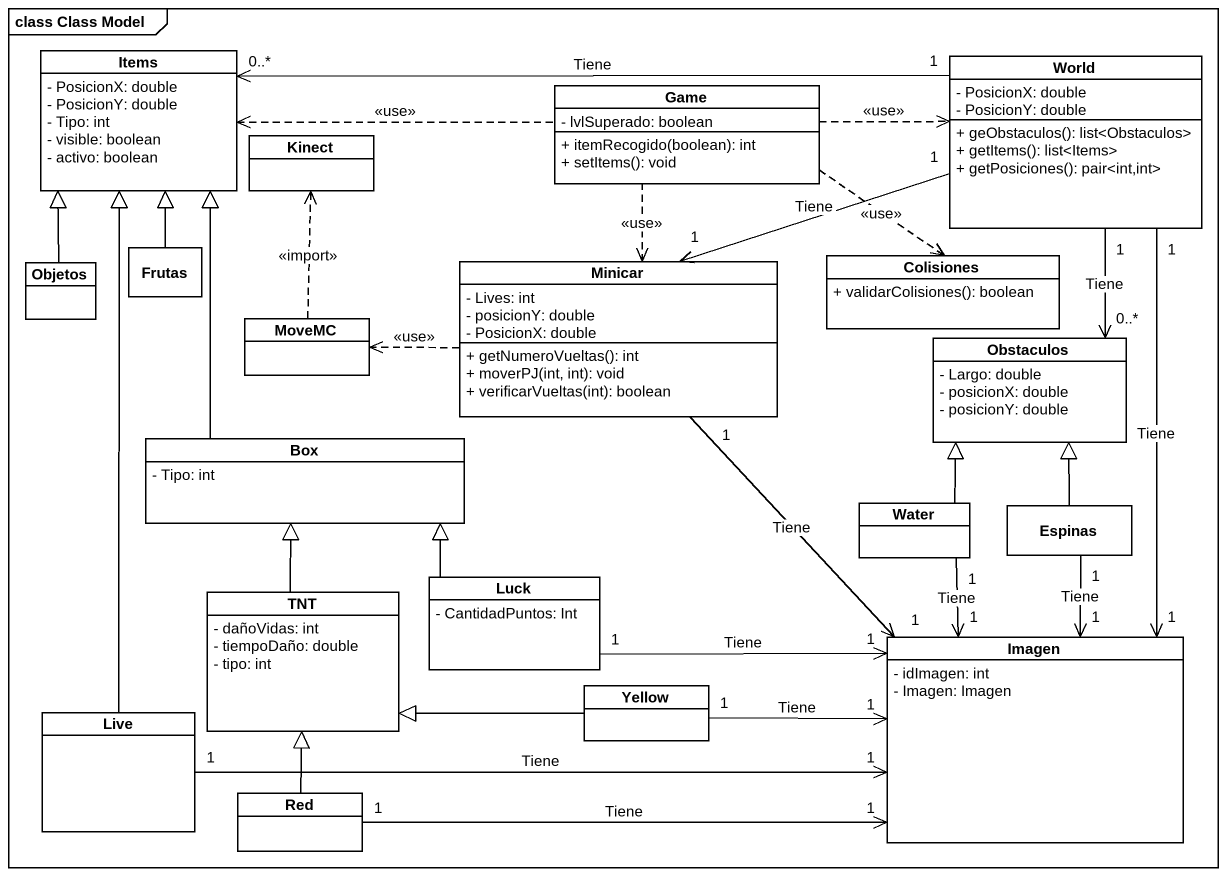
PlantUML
@startuml
mainframe class Class Model
hide circle
hide empty members
skinparam classAttributeIconSize 0
class Items {
  - PosicionX: double
  - PosicionY: double
  - Tipo: int
  - visible: boolean
  - activo: boolean
}
class World {
  - PosicionX: double
  - PosicionY: double
  + geObstaculos(): list<Obstaculos>
  + getItems(): list<Items>
  + getPosiciones(): pair<int,int>
}
class Game {
  - lvlSuperado: boolean
  + itemRecogido(boolean): int
  + setItems(): void
}
class Kinect
class Frutas
class Objetos
class Minicar {
  - Lives: int
  - posicionY: double
  - PosicionX: double
  + getNumeroVueltas(): int
  + moverPJ(int, int): void
  + verificarVueltas(int): boolean
}
class Colisiones {
  + validarColisiones(): boolean
}
class MoveMC
class Obstaculos {
  - Largo: double
  - posicionX: double
  - posicionY: double
}
class "Box" as Box_ {
  - Tipo: int
}
class Water
class Espinas
class TNT {
  - dañoVidas: int
  - tiempoDaño: double
  - tipo: int
}
class Luck {
  - CantidadPuntos: Int
}
class Yellow
class Imagen {
  - idImagen: int
  - Imagen: Imagen
}
class Live
class Red
Items <.right. Game : <<use>>
World "1" -left-> "0..*" Items : Tiene
World "1" --> "0..*" Obstaculos : Tiene
World "1" --> "1" Imagen : Tiene
Game .right.> World : <<use>>
Game ..> Colisiones : <<use>>
Frutas -up-|> Items
Objetos -up-|> Items
Minicar "1" <-right- "1" World : Tiene
Minicar <.up. Game : <<use>>
Minicar .left.> MoveMC : <<use>>
Minicar "1" --> "1" Imagen : Tiene
MoveMC .up.> Kinect : <<import>>
Box_ -up-|> Items
Water -up-|> Obstaculos
Water "1" --> "1" Imagen : Tiene
Espinas -up-|> Obstaculos
Espinas "1" --> "1" Imagen : Tiene
TNT -up-|> Box_
Luck -up-|> Box_
Luck "1" -right-> "1" Imagen : Tiene
Yellow -left-|> TNT
Yellow "1" -right-> "1" Imagen : Tiene
Live -up-|> Items
Live "1" -right-> "1" Imagen : Tiene
Red -up-|> TNT
Red "1" -right-> "1" Imagen : Tiene
@enduml
